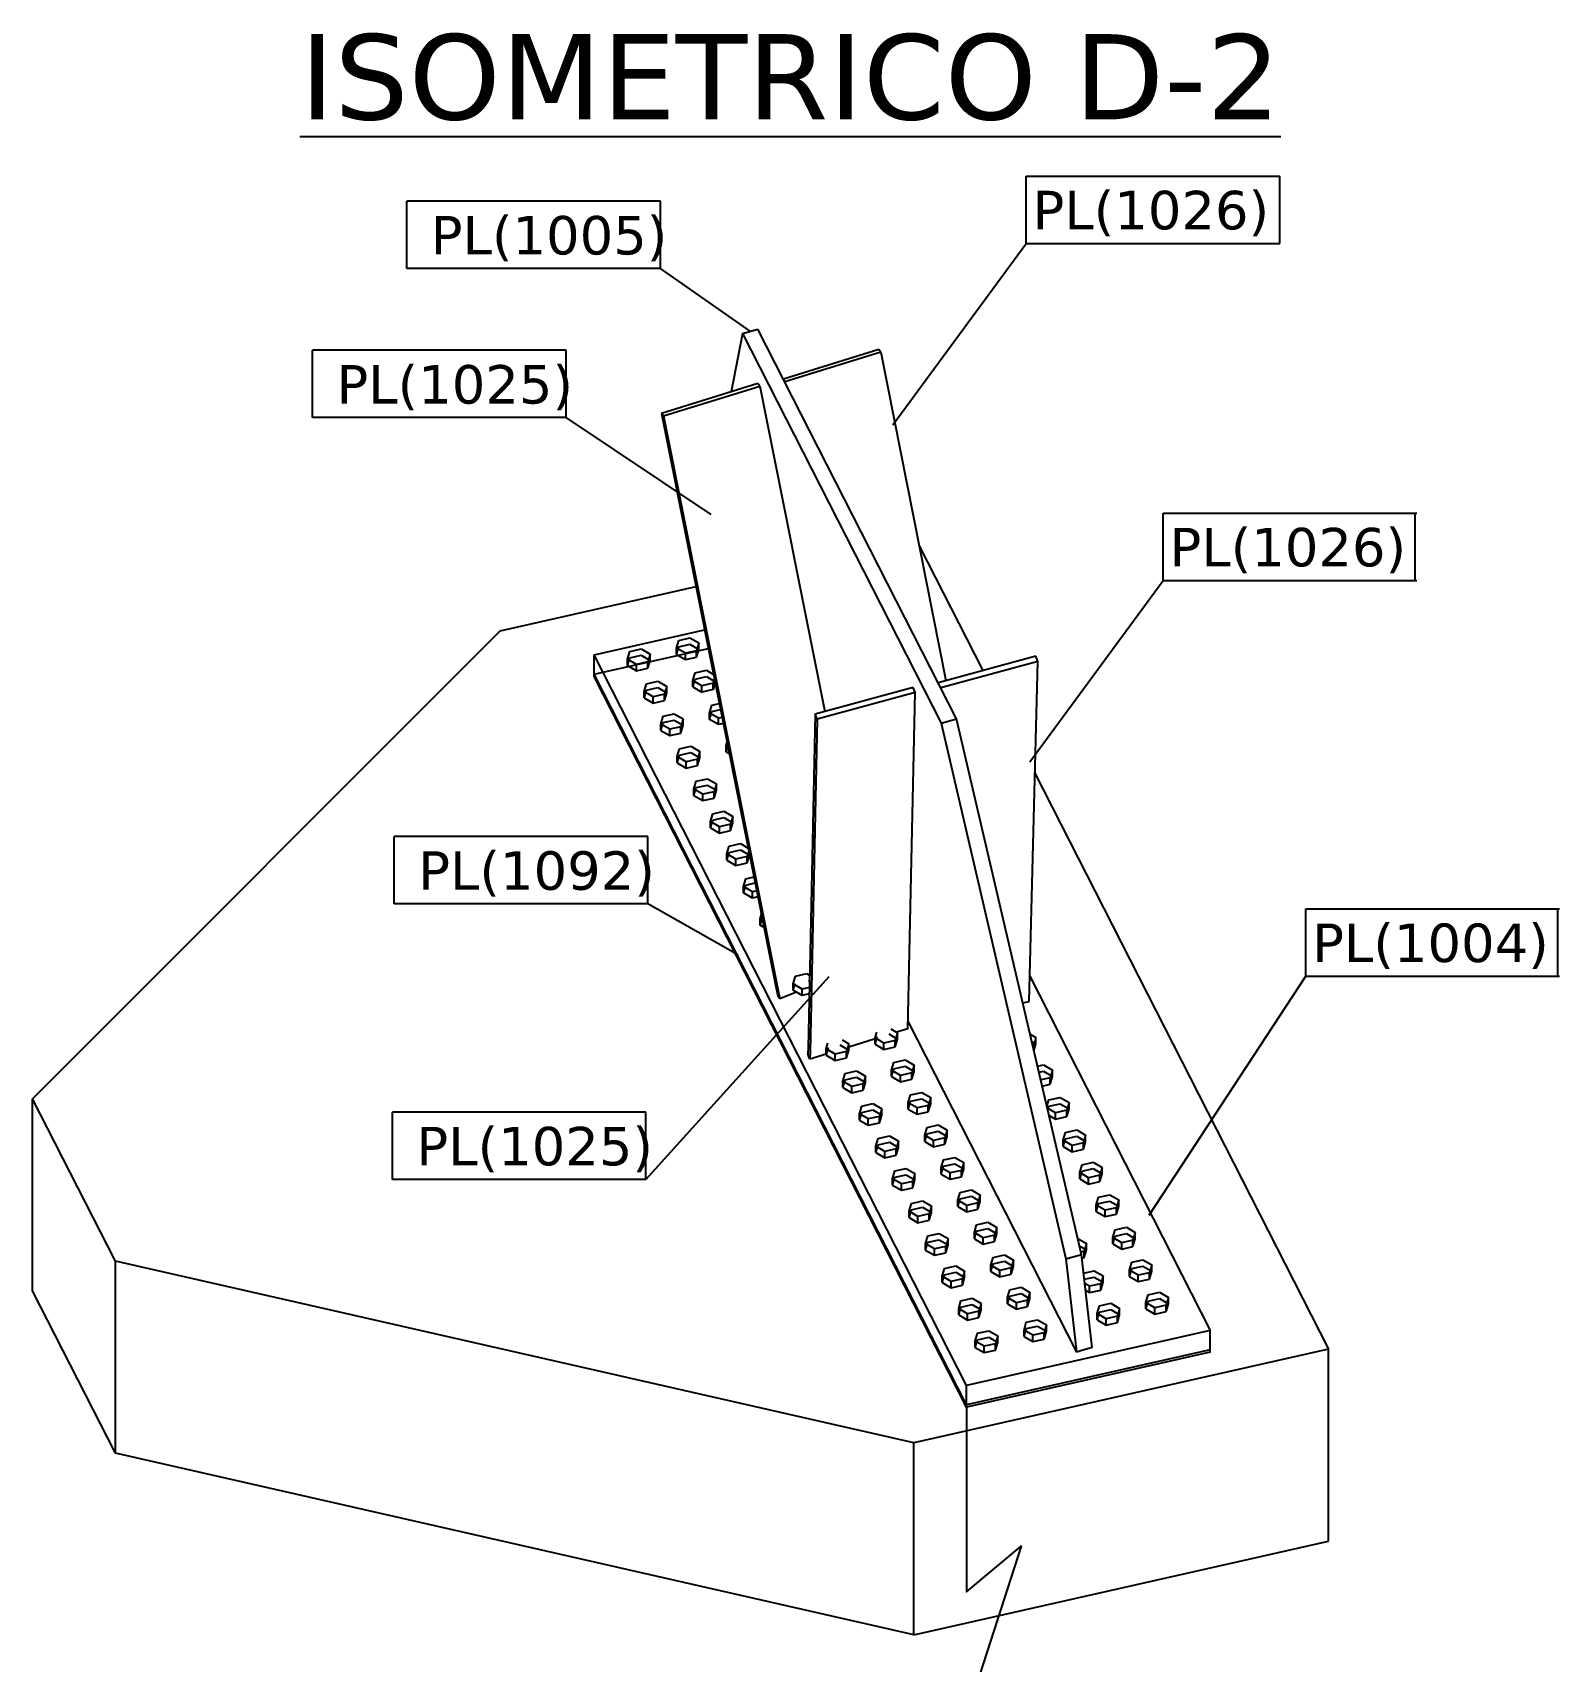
# Model space of a CAD drawing. Header units: millimetres. Extents: x 1541 to 289025, y -12015 to 47026.
# Drawn here: x 52748 to 58116, y 6852 to 12579 of the extents above; entities that cross this region are included whole.
import ezdxf
from ezdxf.enums import TextEntityAlignment as Align

# ---------------------------------------------------------------- set-up
doc = ezdxf.new("R2010")
doc.units = ezdxf.units.MM
doc.header["$LTSCALE"] = 0.1
doc.layers.get('0').update_dxf_attribs({"color": 255})
for name, color, linetype in [('COTAS', 8, 'Continuous'), ('PLATINAS', 5, 'Continuous'), ('TEXTO GENERAL', 3, 'Continuous'), ('TEXTO GENRAL', 3, 'Continuous')]:
    doc.layers.add(name, color=color, linetype=linetype)
doc.styles.add('TEXTO GENERAL', font='verdana.ttf', dxfattribs={"height": 0.9})
doc.styles.add('VERDANA', font='verdana.ttf')

# ---------------------------------------------------------------- blocks, each defined once
blk = doc.blocks.new('Bolt-72169953-1506 - 1471')
at = {"color": 7, "linetype": 'Continuous'}
for p, q in [((4040.8, 11060.3), (4084.5, 11070.2)), ((4084.5, 11070.2), (4119.2, 11050)), ((3842.4, 10987.4), (3851.4, 11017.5)), ((3851.4, 11017.5), (3895.1, 11027.4)), ((3895.1, 11027.4), (3929.8, 11007.1)), ((3929.8, 11007.1), (3920.8, 10977)), ((3929.8, 10982.5), (3929.8, 11007.1)), ((4031.7, 11030.2), (4040.8, 11060.3)), ((4031.7, 11005.6), (4040.8, 11035.7)), ((4031.7, 11005.6), (4031.7, 11030.2)), ((4066.5, 11009.9), (4031.7, 11030.2)), ((4040.8, 11035.7), (4084.5, 11045.6)), ((4110.2, 11019.8), (4066.5, 11009.9)), ((4066.5, 10985.3), (4066.5, 11009.9)), ((4084.5, 11045.6), (4119.2, 11025.3)), ((4119.2, 11050), (4110.2, 11019.8)), ((4110.2, 10995.2), (4119.2, 11025.3)), ((4110.2, 10995.2), (4110.2, 11019.8)), ((4119.2, 11025.3), (4119.2, 11050)), ((3842.4, 10962.8), (3851.4, 10992.9)), ((3842.4, 10962.8), (3842.4, 10987.4)), ((3877.1, 10967.1), (3842.4, 10987.4)), ((3842.4, 10962.8), (3877.1, 10942.5)), ((3851.4, 10992.9), (3895.1, 11002.8)), ((3920.8, 10977), (3877.1, 10967.1)), ((3877.1, 10942.5), (3877.1, 10967.1)), ((3877.1, 10942.5), (3920.8, 10952.4)), ((3895.1, 11002.8), (3929.8, 10982.5)), ((3920.8, 10952.4), (3929.8, 10982.5)), ((3920.8, 10952.4), (3920.8, 10977)), ((4031.7, 11005.6), (4066.5, 10985.3)), ((4066.5, 10985.3), (4110.2, 10995.2)), ((4105, 10934.2), (4148.8, 10944.1)), ((4148.8, 10944.1), (4175.9, 10928.3)), ((3906.6, 10861.3), (3915.7, 10891.4)), ((3915.7, 10891.4), (3959.4, 10901.3)), ((3959.4, 10901.3), (3994.1, 10881)), ((3994.1, 10881), (3985.1, 10850.9)), ((3994.1, 10856.4), (3994.1, 10881)), ((4096, 10904.1), (4105, 10934.2)), ((4096, 10879.5), (4105, 10909.6)), ((4096, 10879.5), (4096, 10904.1)), ((4130.8, 10883.8), (4096, 10904.1)), ((4105, 10909.6), (4148.8, 10919.5)), ((4174.5, 10893.7), (4130.8, 10883.8)), ((4130.8, 10859.2), (4130.8, 10883.8)), ((4148.8, 10919.5), (4181.5, 10900.4)), ((4179.5, 10910.4), (4174.5, 10893.7)), ((4182.4, 10895.7), (4174.5, 10869.1)), ((4174.5, 10869.1), (4174.5, 10893.7)), ((3906.6, 10836.6), (3915.7, 10866.8)), ((3906.6, 10836.6), (3906.6, 10861.3)), ((3941.4, 10841), (3906.6, 10861.3)), ((3906.6, 10836.6), (3941.4, 10816.4)), ((3915.7, 10866.8), (3959.4, 10876.7)), ((3985.1, 10850.9), (3941.4, 10841)), ((3941.4, 10816.4), (3941.4, 10841)), ((3941.4, 10816.4), (3985.1, 10826.3)), ((3959.4, 10876.7), (3994.1, 10856.4)), ((3985.1, 10826.3), (3994.1, 10856.4)), ((3985.1, 10826.3), (3985.1, 10850.9)), ((4096, 10879.5), (4130.8, 10859.2)), ((4174.5, 10869.1), (4130.8, 10859.2)), ((3970.9, 10735.2), (3979.9, 10765.3)), ((3979.9, 10765.3), (4023.7, 10775.2)), ((4023.7, 10775.2), (4058.4, 10754.9)), ((4058.4, 10754.9), (4049.4, 10724.8)), ((4058.4, 10730.3), (4058.4, 10754.9)), ((4160.3, 10778), (4169.3, 10808.1)), ((4160.3, 10753.3), (4169.3, 10783.5)), ((4160.3, 10753.3), (4160.3, 10778)), ((4195, 10757.7), (4160.3, 10778)), ((4195, 10733.1), (4160.3, 10753.3)), ((4169.3, 10808.1), (4198.6, 10814.8)), ((4169.3, 10783.5), (4203.3, 10791.2)), ((4209.4, 10760.9), (4195, 10757.7)), ((4195, 10733.1), (4195, 10757.7)), ((3970.9, 10710.5), (3979.9, 10740.7)), ((3970.9, 10710.5), (3970.9, 10735.2)), ((4005.7, 10714.9), (3970.9, 10735.2)), ((3970.9, 10710.5), (4005.7, 10690.3)), ((3979.9, 10740.7), (4023.7, 10750.6)), ((4049.4, 10724.8), (4005.7, 10714.9)), ((4005.7, 10690.3), (4005.7, 10714.9)), ((4005.7, 10690.3), (4049.4, 10700.1)), ((4023.7, 10750.6), (4058.4, 10730.3)), ((4049.4, 10700.1), (4058.4, 10730.3)), ((4049.4, 10700.1), (4049.4, 10724.8)), ((4214.1, 10737.4), (4195, 10733.1)), ((4035.2, 10609.1), (4044.2, 10639.2)), ((4044.2, 10639.2), (4088, 10649.1)), ((4088, 10649.1), (4122.7, 10628.8)), ((4122.7, 10628.8), (4113.7, 10598.7)), ((4122.7, 10604.2), (4122.7, 10628.8)), ((4224.6, 10651.9), (4228.5, 10665)), ((4224.6, 10627.2), (4224.6, 10651.9)), ((4224.6, 10651.9), (4232, 10647.5)), ((4224.6, 10627.2), (4231.5, 10650.2)), ((4237.6, 10619.7), (4224.6, 10627.2)), ((4035.2, 10584.4), (4044.2, 10614.6)), ((4035.2, 10584.4), (4035.2, 10609.1)), ((4070, 10588.8), (4035.2, 10609.1)), ((4035.2, 10584.4), (4070, 10564.2)), ((4044.2, 10614.6), (4088, 10624.5)), ((4113.7, 10598.7), (4070, 10588.8)), ((4070, 10564.2), (4070, 10588.8)), ((4070, 10564.2), (4113.7, 10574)), ((4088, 10624.5), (4122.7, 10604.2)), ((4113.7, 10574), (4122.7, 10604.2)), ((4113.7, 10574), (4113.7, 10598.7)), ((4099.5, 10482.9), (4108.5, 10513.1)), ((4108.5, 10513.1), (4152.3, 10523)), ((4152.3, 10523), (4187, 10502.7)), ((4187, 10502.7), (4178, 10472.5)), ((4187, 10478.1), (4187, 10502.7)), ((4099.5, 10458.3), (4108.5, 10488.5)), ((4099.5, 10458.3), (4099.5, 10482.9)), ((4134.2, 10462.7), (4099.5, 10482.9)), ((4099.5, 10458.3), (4134.2, 10438)), ((4108.5, 10488.5), (4152.3, 10498.4)), ((4178, 10472.5), (4134.2, 10462.7)), ((4134.2, 10438), (4134.2, 10462.7)), ((4134.2, 10438), (4178, 10447.9)), ((4152.3, 10498.4), (4187, 10478.1)), ((4178, 10447.9), (4187, 10478.1)), ((4178, 10447.9), (4178, 10472.5)), ((4163.8, 10356.8), (4172.8, 10387)), ((4172.8, 10387), (4216.5, 10396.9)), ((4216.5, 10396.9), (4251.3, 10376.6)), ((4251.3, 10376.6), (4242.3, 10346.4)), ((4251.3, 10352), (4251.3, 10376.6)), ((4163.8, 10332.2), (4172.8, 10362.4)), ((4163.8, 10332.2), (4163.8, 10356.8)), ((4198.5, 10336.6), (4163.8, 10356.8)), ((4163.8, 10332.2), (4198.5, 10311.9)), ((4172.8, 10362.4), (4216.5, 10372.3)), ((4242.3, 10346.4), (4198.5, 10336.6)), ((4198.5, 10311.9), (4198.5, 10336.6)), ((4198.5, 10311.9), (4242.3, 10321.8)), ((4216.5, 10372.3), (4251.3, 10352)), ((4242.3, 10321.8), (4251.3, 10352)), ((4242.3, 10321.8), (4242.3, 10346.4)), ((4228.1, 10230.7), (4237.1, 10260.9)), ((4237.1, 10260.9), (4280.8, 10270.8)), ((4280.8, 10270.8), (4310.8, 10253.3)), ((4228.1, 10206.1), (4237.1, 10236.3)), ((4228.1, 10206.1), (4228.1, 10230.7)), ((4262.8, 10210.4), (4228.1, 10230.7)), ((4228.1, 10206.1), (4262.8, 10185.8)), ((4237.1, 10236.3), (4280.8, 10246.2)), ((4306.6, 10220.3), (4262.8, 10210.4)), ((4262.8, 10185.8), (4262.8, 10210.4)), ((4262.8, 10185.8), (4306.6, 10195.7)), ((4280.8, 10246.2), (4315.6, 10225.9)), ((4313, 10242.1), (4306.6, 10220.3)), ((4306.6, 10195.7), (4315.6, 10225.9)), ((4306.6, 10195.7), (4306.6, 10220.3)), ((4315.6, 10225.9), (4315.6, 10229.5)), ((4292.4, 10104.6), (4301.4, 10134.8)), ((4301.4, 10134.8), (4333, 10141.9)), ((4292.4, 10080), (4301.4, 10110.2)), ((4292.4, 10080), (4292.4, 10104.6)), ((4327.1, 10084.3), (4292.4, 10104.6)), ((4327.1, 10059.7), (4292.4, 10080)), ((4301.4, 10110.2), (4337.8, 10118.4)), ((4343.8, 10088.1), (4327.1, 10084.3)), ((4327.1, 10059.7), (4327.1, 10084.3)), ((4348.5, 10064.6), (4327.1, 10059.7)), ((4356.7, 9978.5), (4362.1, 9996.6)), ((4356.7, 9953.9), (4365, 9981.9)), ((4356.7, 9953.9), (4356.7, 9978.5)), ((4356.7, 9978.5), (4366.9, 9972.5)), ((4372.5, 9944.7), (4356.7, 9953.9)), ((4485.2, 9726.3), (4494.3, 9756.5)), ((4494.3, 9756.5), (4538, 9766.3)), ((4538, 9766.3), (4549.2, 9759.8)), ((4485.2, 9701.7), (4492.9, 9727.4)), ((4485.2, 9701.7), (4485.2, 9726.3)), ((4520, 9706), (4485.2, 9726.3)), ((4520, 9681.4), (4485.2, 9701.7)), ((4548.2, 9712.4), (4520, 9706)), ((4520, 9681.4), (4520, 9706)), ((4547.6, 9687.6), (4520, 9681.4)), ((4543, 9738.8), (4548.7, 9735.5)), ((4864.9, 9551.7), (4890.7, 9536.7)), ((4613.8, 9474.1), (4620.5, 9496.5)), ((4666.8, 9489.4), (4701.3, 9469.2)), ((4675.5, 9508.9), (4701.3, 9493.8)), ((4701.3, 9493.8), (4692.3, 9463.7)), ((4701.3, 9469.2), (4701.3, 9493.8)), ((4803.2, 9516.9), (4809.9, 9539.3)), ((4803.2, 9492.3), (4812.1, 9522.2)), ((4803.2, 9492.3), (4803.2, 9516.9)), ((4837.9, 9496.6), (4803.2, 9516.9)), ((4803.2, 9492.3), (4837.9, 9472)), ((4881.7, 9506.5), (4837.9, 9496.6)), ((4837.9, 9472), (4837.9, 9496.6)), ((4856.2, 9532.2), (4890.7, 9512)), ((4890.7, 9536.7), (4881.7, 9506.5)), ((4881.7, 9481.9), (4890.7, 9512)), ((4881.7, 9481.9), (4881.7, 9506.5)), ((4890.7, 9512), (4890.7, 9536.7)), ((5405.6, 9530.9), (5428.4, 9517.6)), ((5412.3, 9502.4), (5428.4, 9492.9)), ((5428.4, 9517.6), (5419.4, 9487.4)), ((5420.6, 9466.7), (5428.4, 9492.9)), ((5428.4, 9492.9), (5428.4, 9517.6)), ((4613.8, 9449.5), (4622.8, 9479.4)), ((4613.8, 9449.5), (4613.8, 9474.1)), ((4648.5, 9453.8), (4613.8, 9474.1)), ((4613.8, 9449.5), (4648.5, 9429.2)), ((4692.3, 9463.7), (4648.5, 9453.8)), ((4648.5, 9429.2), (4648.5, 9453.8)), ((4648.5, 9429.2), (4692.3, 9439.1)), ((4692.3, 9439.1), (4701.3, 9469.2)), ((4692.3, 9439.1), (4692.3, 9463.7)), ((4837.9, 9472), (4881.7, 9481.9)), ((4876.5, 9420.9), (4920.2, 9430.8)), ((4920.2, 9430.8), (4955, 9410.5)), ((5419.4, 9487.4), (5415.9, 9486.6)), ((5419.4, 9471.7), (5419.4, 9487.4)), ((4678.1, 9348), (4687.1, 9378.1)), ((4687.1, 9378.1), (4730.9, 9388)), ((4687.1, 9353.5), (4730.9, 9363.4)), ((4730.9, 9388), (4765.6, 9367.7)), ((4730.9, 9363.4), (4765.6, 9343.1)), ((4765.6, 9367.7), (4756.6, 9337.6)), ((4765.6, 9343.1), (4765.6, 9367.7)), ((4867.5, 9390.8), (4876.5, 9420.9)), ((4867.5, 9366.2), (4876.5, 9396.3)), ((4867.5, 9366.2), (4867.5, 9390.8)), ((4902.2, 9370.5), (4867.5, 9390.8)), ((4867.5, 9366.2), (4902.2, 9345.9)), ((4876.5, 9396.3), (4920.2, 9406.2)), ((4946, 9380.4), (4902.2, 9370.5)), ((4902.2, 9345.9), (4902.2, 9370.5)), ((4920.2, 9406.2), (4955, 9385.9)), ((4955, 9410.5), (4946, 9380.4)), ((4946, 9355.8), (4955, 9385.9)), ((4946, 9355.8), (4946, 9380.4)), ((4955, 9385.9), (4955, 9410.5)), ((5434.6, 9406.5), (5458, 9411.7)), ((5440.1, 9383.1), (5458, 9387.1)), ((5458, 9411.7), (5492.7, 9391.5)), ((5458, 9387.1), (5492.7, 9366.8)), ((5492.7, 9391.5), (5483.7, 9361.3)), ((5483.7, 9336.7), (5492.7, 9366.8)), ((5492.7, 9366.8), (5492.7, 9391.5)), ((4678.1, 9323.3), (4687.1, 9353.5)), ((4678.1, 9323.3), (4678.1, 9348)), ((4712.8, 9327.7), (4678.1, 9348)), ((4678.1, 9323.3), (4712.8, 9303.1)), ((4756.6, 9337.6), (4712.8, 9327.7)), ((4712.8, 9303.1), (4712.8, 9327.7)), ((4712.8, 9303.1), (4756.6, 9313)), ((4756.6, 9313), (4765.6, 9343.1)), ((4756.6, 9313), (4756.6, 9337.6)), ((4902.2, 9345.9), (4946, 9355.8)), ((4940.8, 9294.8), (4984.5, 9304.7)), ((4984.5, 9304.7), (5019.3, 9284.4)), ((5483.7, 9361.3), (5447.1, 9353)), ((5452.6, 9329.6), (5483.7, 9336.7)), ((5483.7, 9336.7), (5483.7, 9361.3)), ((4742.4, 9221.9), (4751.4, 9252)), ((4751.4, 9252), (4795.1, 9261.9)), ((4751.4, 9227.4), (4795.1, 9237.3)), ((4795.1, 9261.9), (4829.9, 9241.6)), ((4795.1, 9237.3), (4829.9, 9217)), ((4829.9, 9241.6), (4820.9, 9211.5)), ((4829.9, 9217), (4829.9, 9241.6)), ((4931.8, 9264.7), (4940.8, 9294.8)), ((4931.8, 9240), (4940.8, 9270.2)), ((4931.8, 9240), (4931.8, 9264.7)), ((4966.5, 9244.4), (4931.8, 9264.7)), ((4931.8, 9240), (4966.5, 9219.8)), ((4940.8, 9270.2), (4984.5, 9280.1)), ((5010.2, 9254.3), (4966.5, 9244.4)), ((4966.5, 9219.8), (4966.5, 9244.4)), ((4984.5, 9280.1), (5019.3, 9259.8)), ((5019.3, 9284.4), (5010.2, 9254.3)), ((5010.2, 9229.7), (5019.3, 9259.8)), ((5010.2, 9229.7), (5010.2, 9254.3)), ((5019.3, 9259.8), (5019.3, 9284.4)), ((5471, 9250.5), (5478.5, 9275.7)), ((5504.3, 9225.3), (5472.6, 9243.8)), ((5474.2, 9236.7), (5478.5, 9251.1)), ((5478.5, 9275.7), (5522.3, 9285.6)), ((5478.5, 9251.1), (5522.3, 9261)), ((5548, 9235.2), (5504.3, 9225.3)), ((5522.3, 9285.6), (5557, 9265.3)), ((5522.3, 9261), (5557, 9240.7)), ((5557, 9265.3), (5548, 9235.2)), ((5548, 9210.6), (5557, 9240.7)), ((5548, 9210.6), (5548, 9235.2)), ((5557, 9240.7), (5557, 9265.3)), ((4742.4, 9197.2), (4751.4, 9227.4)), ((4742.4, 9197.2), (4742.4, 9221.9)), ((4777.1, 9201.6), (4742.4, 9221.9)), ((4742.4, 9197.2), (4777.1, 9177)), ((4820.9, 9211.5), (4777.1, 9201.6)), ((4777.1, 9177), (4777.1, 9201.6)), ((4777.1, 9177), (4820.9, 9186.8)), ((4820.9, 9186.8), (4829.9, 9217)), ((4820.9, 9186.8), (4820.9, 9211.5)), ((4966.5, 9219.8), (5010.2, 9229.7)), ((5005.1, 9168.7), (5048.8, 9178.6)), ((5048.8, 9178.6), (5083.5, 9158.3)), ((5479.2, 9215.3), (5504.3, 9200.7)), ((5504.3, 9200.7), (5504.3, 9225.3)), ((5504.3, 9200.7), (5548, 9210.6)), ((4806.7, 9095.7), (4815.7, 9125.9)), ((4815.7, 9125.9), (4859.4, 9135.8)), ((4815.7, 9101.3), (4859.4, 9111.2)), ((4859.4, 9135.8), (4894.2, 9115.5)), ((4859.4, 9111.2), (4894.2, 9090.9)), ((4894.2, 9115.5), (4885.1, 9085.4)), ((4894.2, 9090.9), (4894.2, 9115.5)), ((4996.1, 9138.6), (5005.1, 9168.7)), ((4996.1, 9113.9), (5005.1, 9144.1)), ((4996.1, 9113.9), (4996.1, 9138.6)), ((5030.8, 9118.3), (4996.1, 9138.6)), ((4996.1, 9113.9), (5030.8, 9093.7)), ((5005.1, 9144.1), (5048.8, 9154)), ((5074.5, 9128.2), (5030.8, 9118.3)), ((5030.8, 9093.7), (5030.8, 9118.3)), ((5048.8, 9154), (5083.5, 9133.7)), ((5083.5, 9158.3), (5074.5, 9128.2)), ((5074.5, 9103.5), (5083.5, 9133.7)), ((5074.5, 9103.5), (5074.5, 9128.2)), ((5083.5, 9133.7), (5083.5, 9158.3)), ((5533.8, 9119.5), (5542.8, 9149.6)), ((5533.8, 9094.8), (5542.8, 9125)), ((5533.8, 9094.8), (5533.8, 9119.5)), ((5568.5, 9099.2), (5533.8, 9119.5)), ((5542.8, 9149.6), (5586.6, 9159.5)), ((5542.8, 9125), (5586.6, 9134.9)), ((5612.3, 9109.1), (5568.5, 9099.2)), ((5586.6, 9159.5), (5621.3, 9139.2)), ((5586.6, 9134.9), (5621.3, 9114.6)), ((5621.3, 9139.2), (5612.3, 9109.1)), ((5612.3, 9084.5), (5621.3, 9114.6)), ((5612.3, 9084.5), (5612.3, 9109.1)), ((5621.3, 9114.6), (5621.3, 9139.2)), ((4806.7, 9071.1), (4815.7, 9101.3)), ((4806.7, 9071.1), (4806.7, 9095.7)), ((4841.4, 9075.5), (4806.7, 9095.7)), ((4806.7, 9071.1), (4841.4, 9050.8)), ((4885.1, 9085.4), (4841.4, 9075.5)), ((4841.4, 9050.8), (4841.4, 9075.5)), ((4841.4, 9050.8), (4885.1, 9060.7)), ((4885.1, 9060.7), (4894.2, 9090.9)), ((4885.1, 9060.7), (4885.1, 9085.4)), ((5030.8, 9093.7), (5074.5, 9103.5)), ((5069.4, 9042.6), (5113.1, 9052.5)), ((5113.1, 9052.5), (5147.8, 9032.2)), ((5533.8, 9094.8), (5568.5, 9074.6)), ((5568.5, 9074.6), (5568.5, 9099.2)), ((5568.5, 9074.6), (5612.3, 9084.5)), ((4871, 8969.6), (4880, 8999.8)), ((4880, 8999.8), (4923.7, 9009.7)), ((4880, 8975.2), (4923.7, 8985.1)), ((4923.7, 9009.7), (4958.4, 8989.4)), ((4923.7, 8985.1), (4958.4, 8964.8)), ((4958.4, 8989.4), (4949.4, 8959.2)), ((4958.4, 8964.8), (4958.4, 8989.4)), ((5060.4, 9012.4), (5069.4, 9042.6)), ((5060.4, 8987.8), (5069.4, 9018)), ((5060.4, 8987.8), (5060.4, 9012.4)), ((5095.1, 8992.2), (5060.4, 9012.4)), ((5060.4, 8987.8), (5095.1, 8967.5)), ((5069.4, 9018), (5113.1, 9027.9)), ((5138.8, 9002.1), (5095.1, 8992.2)), ((5095.1, 8967.5), (5095.1, 8992.2)), ((5113.1, 9027.9), (5147.8, 9007.6)), ((5147.8, 9032.2), (5138.8, 9002.1)), ((5138.8, 8977.4), (5147.8, 9007.6)), ((5138.8, 8977.4), (5138.8, 9002.1)), ((5147.8, 9007.6), (5147.8, 9032.2)), ((5598.1, 8993.4), (5607.1, 9023.5)), ((5598.1, 8968.7), (5607.1, 8998.9)), ((5598.1, 8968.7), (5598.1, 8993.4)), ((5632.8, 8973.1), (5598.1, 8993.4)), ((5607.1, 9023.5), (5650.9, 9033.4)), ((5607.1, 8998.9), (5650.9, 9008.8)), ((5676.6, 8983), (5632.8, 8973.1)), ((5650.9, 9033.4), (5685.6, 9013.1)), ((5650.9, 9008.8), (5685.6, 8988.5)), ((5685.6, 9013.1), (5676.6, 8983)), ((5676.6, 8958.3), (5685.6, 8988.5)), ((5676.6, 8958.3), (5676.6, 8983)), ((5685.6, 8988.5), (5685.6, 9013.1)), ((4871, 8945), (4880, 8975.2)), ((4871, 8945), (4871, 8969.6)), ((4905.7, 8949.4), (4871, 8969.6)), ((4871, 8945), (4905.7, 8924.7)), ((4949.4, 8959.2), (4905.7, 8949.4)), ((4905.7, 8924.7), (4905.7, 8949.4)), ((4905.7, 8924.7), (4949.4, 8934.6)), ((4949.4, 8934.6), (4958.4, 8964.8)), ((4949.4, 8934.6), (4949.4, 8959.2)), ((5095.1, 8967.5), (5138.8, 8977.4)), ((5133.7, 8916.5), (5177.4, 8926.4)), ((5177.4, 8926.4), (5212.1, 8906.1)), ((5598.1, 8968.7), (5632.8, 8948.5)), ((5632.8, 8948.5), (5632.8, 8973.1)), ((5632.8, 8948.5), (5676.6, 8958.3)), ((4935.3, 8843.5), (4944.3, 8873.7)), ((4944.3, 8873.7), (4988, 8883.6)), ((4944.3, 8849.1), (4988, 8859)), ((4988, 8883.6), (5022.7, 8863.3)), ((4988, 8859), (5022.7, 8838.7)), ((5022.7, 8863.3), (5013.7, 8833.1)), ((5022.7, 8838.7), (5022.7, 8863.3)), ((5124.6, 8886.3), (5133.7, 8916.5)), ((5124.6, 8861.7), (5133.7, 8891.9)), ((5124.6, 8861.7), (5124.6, 8886.3)), ((5159.4, 8866.1), (5124.6, 8886.3)), ((5124.6, 8861.7), (5159.4, 8841.4)), ((5133.7, 8891.9), (5177.4, 8901.8)), ((5203.1, 8875.9), (5159.4, 8866.1)), ((5159.4, 8841.4), (5159.4, 8866.1)), ((5177.4, 8901.8), (5212.1, 8881.5)), ((5212.1, 8906.1), (5203.1, 8875.9)), ((5203.1, 8851.3), (5212.1, 8881.5)), ((5203.1, 8851.3), (5203.1, 8875.9)), ((5212.1, 8881.5), (5212.1, 8906.1)), ((5662.4, 8867.2), (5671.4, 8897.4)), ((5662.4, 8842.6), (5671.4, 8872.8)), ((5662.4, 8842.6), (5662.4, 8867.2)), ((5697.1, 8847), (5662.4, 8867.2)), ((5671.4, 8897.4), (5715.1, 8907.3)), ((5671.4, 8872.8), (5715.1, 8882.7)), ((5740.9, 8856.9), (5697.1, 8847)), ((5715.1, 8907.3), (5749.9, 8887)), ((5715.1, 8882.7), (5749.9, 8862.4)), ((5749.9, 8887), (5740.9, 8856.9)), ((5740.9, 8832.2), (5749.9, 8862.4)), ((5740.9, 8832.2), (5740.9, 8856.9)), ((5749.9, 8862.4), (5749.9, 8887)), ((4935.3, 8818.9), (4944.3, 8849.1)), ((4935.3, 8818.9), (4935.3, 8843.5)), ((4970, 8823.3), (4935.3, 8843.5)), ((4935.3, 8818.9), (4970, 8798.6)), ((5013.7, 8833.1), (4970, 8823.3)), ((4970, 8798.6), (4970, 8823.3)), ((4970, 8798.6), (5013.7, 8808.5)), ((5013.7, 8808.5), (5022.7, 8838.7)), ((5013.7, 8808.5), (5013.7, 8833.1)), ((5159.4, 8841.4), (5203.1, 8851.3)), ((5197.9, 8790.4), (5241.7, 8800.3)), ((5241.7, 8800.3), (5276.4, 8780)), ((5662.4, 8842.6), (5697.1, 8822.4)), ((5697.1, 8822.4), (5697.1, 8847)), ((5697.1, 8822.4), (5740.9, 8832.2)), ((4999.5, 8717.4), (5008.6, 8747.6)), ((5008.6, 8747.6), (5052.3, 8757.5)), ((5008.6, 8723), (5052.3, 8732.9)), ((5052.3, 8757.5), (5087, 8737.2)), ((5052.3, 8732.9), (5087, 8712.6)), ((5087, 8737.2), (5078, 8707)), ((5087, 8712.6), (5087, 8737.2)), ((5188.9, 8760.2), (5197.9, 8790.4)), ((5188.9, 8735.6), (5197.9, 8765.8)), ((5188.9, 8735.6), (5188.9, 8760.2)), ((5223.7, 8739.9), (5188.9, 8760.2)), ((5188.9, 8735.6), (5223.7, 8715.3)), ((5197.9, 8765.8), (5241.7, 8775.7)), ((5267.4, 8749.8), (5223.7, 8739.9)), ((5223.7, 8715.3), (5223.7, 8739.9)), ((5241.7, 8775.7), (5276.4, 8755.4)), ((5276.4, 8780), (5267.4, 8749.8)), ((5267.4, 8725.2), (5276.4, 8755.4)), ((5267.4, 8725.2), (5267.4, 8749.8)), ((5276.4, 8755.4), (5276.4, 8780)), ((5590.5, 8738.1), (5624.8, 8718.1)), ((5726.7, 8741.1), (5735.7, 8771.3)), ((5726.7, 8716.5), (5735.7, 8746.7)), ((5726.7, 8716.5), (5726.7, 8741.1)), ((5761.4, 8720.9), (5726.7, 8741.1)), ((5735.7, 8771.3), (5779.4, 8781.2)), ((5735.7, 8746.7), (5779.4, 8756.6)), ((5805.1, 8730.7), (5761.4, 8720.9)), ((5779.4, 8781.2), (5814.2, 8760.9)), ((5779.4, 8756.6), (5814.2, 8736.3)), ((5814.2, 8760.9), (5805.1, 8730.7)), ((5805.1, 8706.1), (5814.2, 8736.3)), ((5805.1, 8706.1), (5805.1, 8730.7)), ((5814.2, 8736.3), (5814.2, 8760.9)), ((4999.5, 8692.8), (5008.6, 8723)), ((4999.5, 8692.8), (4999.5, 8717.4)), ((5034.3, 8697.1), (4999.5, 8717.4)), ((4999.5, 8692.8), (5034.3, 8672.5)), ((5078, 8707), (5034.3, 8697.1)), ((5034.3, 8672.5), (5034.3, 8697.1)), ((5034.3, 8672.5), (5078, 8682.4)), ((5078, 8682.4), (5087, 8712.6)), ((5078, 8682.4), (5078, 8707)), ((5223.7, 8715.3), (5267.4, 8725.2)), ((5262.2, 8664.3), (5306, 8674.2)), ((5306, 8674.2), (5340.7, 8653.9)), ((5597.2, 8709.6), (5624.8, 8693.5)), ((5615.8, 8687.9), (5602.9, 8685)), ((5624.8, 8718.1), (5615.8, 8687.9)), ((5615.8, 8663.3), (5624.8, 8693.5)), ((5615.8, 8663.3), (5615.8, 8687.9)), ((5624.8, 8693.5), (5624.8, 8718.1)), ((5726.7, 8716.5), (5761.4, 8696.2)), ((5761.4, 8696.2), (5761.4, 8720.9)), ((5761.4, 8696.2), (5805.1, 8706.1)), ((5063.8, 8591.3), (5072.8, 8621.5)), ((5072.8, 8621.5), (5116.6, 8631.4)), ((5072.8, 8596.9), (5116.6, 8606.7)), ((5116.6, 8631.4), (5151.3, 8611.1)), ((5116.6, 8606.7), (5151.3, 8586.5)), ((5151.3, 8611.1), (5142.3, 8580.9)), ((5151.3, 8586.5), (5151.3, 8611.1)), ((5253.2, 8634.1), (5262.2, 8664.3)), ((5253.2, 8609.5), (5262.2, 8639.7)), ((5253.2, 8609.5), (5253.2, 8634.1)), ((5287.9, 8613.8), (5253.2, 8634.1)), ((5253.2, 8609.5), (5287.9, 8589.2)), ((5262.2, 8639.7), (5306, 8649.6)), ((5331.7, 8623.7), (5287.9, 8613.8)), ((5287.9, 8589.2), (5287.9, 8613.8)), ((5306, 8649.6), (5340.7, 8629.3)), ((5340.7, 8653.9), (5331.7, 8623.7)), ((5331.7, 8599.1), (5340.7, 8629.3)), ((5331.7, 8599.1), (5331.7, 8623.7)), ((5340.7, 8629.3), (5340.7, 8653.9)), ((5606.7, 8661.3), (5615.8, 8663.3)), ((5613.3, 8603), (5654.3, 8612.3)), ((5654.3, 8612.3), (5689.1, 8592)), ((5791, 8615), (5800, 8645.2)), ((5791, 8590.4), (5800, 8620.6)), ((5791, 8590.4), (5791, 8615)), ((5825.7, 8594.8), (5791, 8615)), ((5800, 8645.2), (5843.7, 8655.1)), ((5800, 8620.6), (5843.7, 8630.5)), ((5869.4, 8604.6), (5825.7, 8594.8)), ((5843.7, 8655.1), (5878.4, 8634.8)), ((5843.7, 8630.5), (5878.4, 8610.2)), ((5878.4, 8634.8), (5869.4, 8604.6)), ((5869.4, 8580), (5878.4, 8610.2)), ((5869.4, 8580), (5869.4, 8604.6)), ((5878.4, 8610.2), (5878.4, 8634.8)), ((5063.8, 8566.7), (5072.8, 8596.9)), ((5063.8, 8566.7), (5063.8, 8591.3)), ((5098.6, 8571), (5063.8, 8591.3)), ((5063.8, 8566.7), (5098.6, 8546.4)), ((5142.3, 8580.9), (5098.6, 8571)), ((5098.6, 8546.4), (5098.6, 8571)), ((5098.6, 8546.4), (5142.3, 8556.3)), ((5142.3, 8556.3), (5151.3, 8586.5)), ((5142.3, 8556.3), (5142.3, 8580.9)), ((5287.9, 8589.2), (5331.7, 8599.1)), ((5326.5, 8538.2), (5370.3, 8548.1)), ((5370.3, 8548.1), (5405, 8527.8)), ((5616, 8579), (5654.3, 8587.7)), ((5636.3, 8551.9), (5617.8, 8562.7)), ((5680, 8561.8), (5636.3, 8551.9)), ((5636.3, 8527.3), (5636.3, 8551.9)), ((5654.3, 8587.7), (5689.1, 8567.4)), ((5689.1, 8592), (5680, 8561.8)), ((5680, 8537.2), (5689.1, 8567.4)), ((5680, 8537.2), (5680, 8561.8)), ((5689.1, 8567.4), (5689.1, 8592)), ((5791, 8590.4), (5825.7, 8570.1)), ((5825.7, 8570.1), (5825.7, 8594.8)), ((5825.7, 8570.1), (5869.4, 8580)), ((5128.1, 8465.2), (5137.1, 8495.4)), ((5137.1, 8495.4), (5180.9, 8505.3)), ((5137.1, 8470.7), (5180.9, 8480.6)), ((5180.9, 8505.3), (5215.6, 8485)), ((5180.9, 8480.6), (5215.6, 8460.4)), ((5215.6, 8485), (5206.6, 8454.8)), ((5215.6, 8460.4), (5215.6, 8485)), ((5317.5, 8508), (5326.5, 8538.2)), ((5317.5, 8483.4), (5326.5, 8513.6)), ((5317.5, 8483.4), (5317.5, 8508)), ((5352.2, 8487.7), (5317.5, 8508)), ((5317.5, 8483.4), (5352.2, 8463.1)), ((5326.5, 8513.6), (5370.3, 8523.4)), ((5396, 8497.6), (5352.2, 8487.7)), ((5352.2, 8463.1), (5352.2, 8487.7)), ((5370.3, 8523.4), (5405, 8503.2)), ((5405, 8527.8), (5396, 8497.6)), ((5396, 8473), (5405, 8503.2)), ((5396, 8473), (5396, 8497.6)), ((5405, 8503.2), (5405, 8527.8)), ((5620.8, 8536.4), (5636.3, 8527.3)), ((5636.3, 8527.3), (5680, 8537.2)), ((5665.9, 8446.1), (5674.9, 8476.3)), ((5674.9, 8476.3), (5718.6, 8486.2)), ((5718.6, 8486.2), (5753.3, 8465.9)), ((5855.3, 8488.9), (5864.3, 8519.1)), ((5855.3, 8464.3), (5864.3, 8494.5)), ((5855.3, 8464.3), (5855.3, 8488.9)), ((5890, 8468.6), (5855.3, 8488.9)), ((5864.3, 8519.1), (5908, 8529)), ((5864.3, 8494.5), (5908, 8504.4)), ((5933.7, 8478.5), (5890, 8468.6)), ((5908, 8529), (5942.7, 8508.7)), ((5908, 8504.4), (5942.7, 8484.1)), ((5942.7, 8508.7), (5933.7, 8478.5)), ((5933.7, 8453.9), (5942.7, 8484.1)), ((5933.7, 8453.9), (5933.7, 8478.5)), ((5942.7, 8484.1), (5942.7, 8508.7)), ((5128.1, 8440.6), (5137.1, 8470.7)), ((5128.1, 8440.6), (5128.1, 8465.2)), ((5162.8, 8444.9), (5128.1, 8465.2)), ((5128.1, 8440.6), (5162.8, 8420.3)), ((5206.6, 8454.8), (5162.8, 8444.9)), ((5162.8, 8420.3), (5162.8, 8444.9)), ((5162.8, 8420.3), (5206.6, 8430.2)), ((5206.6, 8430.2), (5215.6, 8460.4)), ((5206.6, 8430.2), (5206.6, 8454.8)), ((5352.2, 8463.1), (5396, 8473)), ((5390.8, 8412.1), (5434.5, 8422)), ((5434.5, 8422), (5469.3, 8401.7)), ((5665.9, 8421.5), (5674.9, 8451.7)), ((5665.9, 8421.5), (5665.9, 8446.1)), ((5700.6, 8425.8), (5665.9, 8446.1)), ((5665.9, 8421.5), (5700.6, 8401.2)), ((5674.9, 8451.7), (5718.6, 8461.5)), ((5744.3, 8435.7), (5700.6, 8425.8)), ((5700.6, 8401.2), (5700.6, 8425.8)), ((5718.6, 8461.5), (5753.3, 8441.3)), ((5753.3, 8465.9), (5744.3, 8435.7)), ((5744.3, 8411.1), (5753.3, 8441.3)), ((5744.3, 8411.1), (5744.3, 8435.7)), ((5753.3, 8441.3), (5753.3, 8465.9)), ((5855.3, 8464.3), (5890, 8444)), ((5890, 8444), (5890, 8468.6)), ((5890, 8444), (5933.7, 8453.9)), ((5192.4, 8339.1), (5201.4, 8369.3)), ((5201.4, 8369.3), (5245.2, 8379.1)), ((5201.4, 8344.6), (5245.2, 8354.5)), ((5245.2, 8379.1), (5279.9, 8358.9)), ((5245.2, 8354.5), (5279.9, 8334.2)), ((5279.9, 8358.9), (5270.9, 8328.7)), ((5279.9, 8334.2), (5279.9, 8358.9)), ((5381.8, 8381.9), (5390.8, 8412.1)), ((5381.8, 8357.3), (5390.8, 8387.4)), ((5381.8, 8357.3), (5381.8, 8381.9)), ((5416.5, 8361.6), (5381.8, 8381.9)), ((5381.8, 8357.3), (5416.5, 8337)), ((5390.8, 8387.4), (5434.5, 8397.3)), ((5460.3, 8371.5), (5416.5, 8361.6)), ((5416.5, 8337), (5416.5, 8361.6)), ((5434.5, 8397.3), (5469.3, 8377.1)), ((5469.3, 8401.7), (5460.3, 8371.5)), ((5460.3, 8346.9), (5469.3, 8377.1)), ((5460.3, 8346.9), (5460.3, 8371.5)), ((5469.3, 8377.1), (5469.3, 8401.7)), ((5700.6, 8401.2), (5744.3, 8411.1)), ((5192.4, 8314.5), (5201.4, 8344.6)), ((5192.4, 8314.5), (5192.4, 8339.1)), ((5227.1, 8318.8), (5192.4, 8339.1)), ((5192.4, 8314.5), (5227.1, 8294.2)), ((5270.9, 8328.7), (5227.1, 8318.8)), ((5227.1, 8294.2), (5227.1, 8318.8)), ((5227.1, 8294.2), (5270.9, 8304.1)), ((5270.9, 8304.1), (5279.9, 8334.2)), ((5270.9, 8304.1), (5270.9, 8328.7)), ((5416.5, 8337), (5460.3, 8346.9))]:
    blk.add_line(p, q, dxfattribs=at)
blk = doc.blocks.new('A$Cabe98760')
at = {"color": 7, "linetype": 'Continuous'}
for p, q in [((56241.4, 11837.5), (56241.4, 12074.1)), ((56241.4, 12074.1), (57133.2, 12074.1)), ((57133.2, 11837.5), (57133.2, 12074.1)), ((54955, 11985.8), (54063.2, 11985.8)), ((54063.2, 11749.1), (54063.2, 11985.8)), ((54955, 11749.1), (54955, 11985.8)), ((55772.6, 11199.9), (56241.4, 11837.5)), ((56241.4, 11837.5), (57133.2, 11837.5)), ((54955, 11749.1), (54063.2, 11749.1)), ((55270.8, 11528.4), (54955, 11749.1)), ((54623.3, 11461.5), (53731.5, 11461.5)), ((53731.5, 11224.9), (53731.5, 11461.5)), ((54623.3, 11224.9), (54623.3, 11461.5)), ((54623.3, 11224.9), (53731.5, 11224.9)), ((55133.8, 10883.8), (54623.3, 11224.9)), ((56723, 10652.5), (56723, 10889.2)), ((56723, 10889.2), (57614.8, 10889.2)), ((57608.7, 10652.5), (57608.7, 10889.2)), ((56254.3, 10014.9), (56723, 10652.5)), ((56723, 10652.5), (57614.8, 10652.5)), ((54910.9, 9752.1), (54019.1, 9752.1)), ((54019.1, 9515.4), (54019.1, 9752.1)), ((54910.9, 9515.4), (54910.9, 9752.1)), ((54910.9, 9515.4), (54019.1, 9515.4)), ((55227.8, 9336.3), (54910.9, 9515.4)), ((57224.6, 9498), (58116.4, 9498)), ((57224.6, 9261.4), (57224.6, 9498)), ((58110.3, 9261.4), (58110.3, 9498)), ((55547.8, 9259.1), (54904.4, 8546.7)), ((56674.3, 8421.4), (57224.6, 9261.4)), ((57224.6, 9261.4), (58116.4, 9261.4)), ((54904.4, 8783.4), (54012.6, 8783.4)), ((54012.6, 8546.7), (54012.6, 8783.4)), ((54904.4, 8546.7), (54904.4, 8783.4)), ((54904.4, 8546.7), (54012.6, 8546.7))]:
    blk.add_line(p, q, dxfattribs=at)
at = {"color": 2, "linetype": 'Continuous'}
for p, q in [((55864.9, 10774), (56088.4, 10335.5)), ((54392, 10475), (55080.4, 10630.6)), ((54392, 10475), (52747.5, 8830.1)), ((54392, 10475), (53859.8, 9942.7)), ((56272.1, 9975.2), (57304.4, 7950.3)), ((52747.5, 8154.7), (52747.5, 8830.1)), ((53038.6, 8259.3), (52747.5, 8830.1)), ((53038.6, 7583.8), (53038.6, 8259.3)), ((55846.9, 7620.9), (53038.6, 8259.3)), ((53038.6, 7583.8), (52747.5, 8154.7)), ((57304.4, 7950.3), (55846.9, 7620.9)), ((57304.4, 7274.9), (57304.4, 7950.3)), ((55846.9, 6945.4), (55846.9, 7620.9)), ((55846.9, 6945.4), (53038.6, 7583.8)), ((55846.9, 6945.4), (57304.4, 7274.9))]:
    blk.add_line(p, q, dxfattribs=at)
at = {"color": 7, "linetype": 'Continuous'}
blk.add_lwpolyline([(56031.4, 7746), (56031.4, 7096.2), (56223.5, 7257.5), (55947.5, 6400)], dxfattribs=at)
at = {"layer": 'PLATINAS'}
for p, q in [((55243.4, 11520.3), (55204, 11315.8)), ((55243.4, 11520.3), (55298.1, 11536.4)), ((55243.4, 11520.3), (55941.9, 10150.3)), ((55996.5, 10166.4), (55298.1, 11536.4)), ((55723.3, 11463.9), (55388.2, 11359.6)), ((55730.3, 11455.1), (55393, 11350.2)), ((55730.3, 11455.1), (55723.3, 11463.9)), ((55730.3, 11455.1), (55958.5, 10300.2)), ((55297.4, 11344.8), (54958.7, 11239.5)), ((55304.4, 11336), (55297.4, 11344.8)), ((54965.7, 11230.7), (55304.4, 11336)), ((55304.4, 11336), (55533, 10191.8)), ((54965.7, 11230.7), (54958.7, 11239.5)), ((54958.7, 11239.5), (55359, 9236)), ((54965.7, 11230.7), (55367.2, 9221.2)), ((54721.9, 10390.5), (55110.8, 10478.4)), ((55110.8, 10478.4), (55115.8, 10479.5)), ((54721.9, 10323), (55128.7, 10414.9)), ((56031.4, 7821.6), (54721.9, 10390.5)), ((54721.9, 10323), (54721.9, 10390.5)), ((56275.1, 10386.3), (55932, 10293)), ((56282.1, 10367.8), (55941.2, 10275)), ((56251.7, 9172.6), (56282.1, 10367.8)), ((56282.1, 10367.8), (56275.1, 10386.3)), ((56031.4, 7754.1), (54721.9, 10323)), ((54721.9, 10314.9), (54721.9, 10323)), ((56031.4, 7746), (54721.9, 10314.9)), ((55844.5, 10276.6), (55499.9, 10182.8)), ((55851.4, 10258), (55506.9, 10164.2)), ((55825.7, 9076.4), (55851.4, 10258)), ((55851.4, 10258), (55844.5, 10276.6)), ((55499.9, 10182.8), (55474.4, 9010.9)), ((55506.9, 10164.2), (55481.4, 8995.9)), ((55506.9, 10164.2), (55499.9, 10182.8)), ((55941.9, 10150.3), (55996.5, 10166.4)), ((55941.9, 10150.3), (56381.1, 8267.1)), ((56435.8, 8283.2), (55996.5, 10166.4)), ((55490.7, 9758.5), (55497.7, 9744.6)), ((55359, 9236), (55368.1, 9190.7)), ((55367.2, 9221.2), (55375, 9181.9)), ((55479, 9221.7), (55477.9, 9221.3)), ((56253.9, 9260.7), (56888.7, 8015.4)), ((55375, 9181.9), (55368.1, 9190.7)), ((55434.3, 9204.6), (55375, 9181.9)), ((56229.5, 9167.5), (56251.7, 9172.6)), ((55793.3, 9066.4), (55786.1, 9064.1)), ((55825.7, 9076.4), (55793.3, 9066.4)), ((55826.2, 9100.3), (56418.2, 7939)), ((55474.4, 9010.9), (55473.9, 8988)), ((55481.4, 8995.9), (55480.8, 8969.5)), ((55709.9, 9040.5), (55617.6, 9011.9)), ((55480.8, 8969.5), (55473.9, 8988)), ((55538.4, 8987.3), (55480.8, 8969.5)), ((56381.1, 8267.1), (56435.8, 8283.2)), ((56381.1, 8267.1), (56418, 7940.8)), ((56472.9, 7955.1), (56435.8, 8283.2)), ((56888.7, 8015.4), (56031.4, 7821.6)), ((56888.7, 7947.9), (56888.7, 8015.4)), ((56888.7, 7947.9), (56031.4, 7754.1)), ((56888.7, 7947.9), (56031.4, 7754.1)), ((56888.7, 7939.8), (56031.4, 7746)), ((56418, 7940.8), (56418.2, 7939)), ((56445.5, 7947.1), (56418.2, 7939)), ((56472.9, 7955.1), (56445.5, 7947.1)), ((56888.7, 7939.8), (56888.7, 7947.9)), ((56031.4, 7754.1), (56031.4, 7821.6)), ((56031.4, 7746), (56031.4, 7754.1))]:
    blk.add_line(p, q, dxfattribs=at)
at = {"xscale": 0.9053501947028919, "yscale": 0.9053501947028919, "zscale": 0.9053501947028919}
blk.add_blockref('Bolt-72169953-1506 - 1471', (51361.3, 428.4), dxfattribs=at)
at = {"layer": 'TEXTO GENERAL', "color": 3, "style": 'VERDANA'}
for s, p in [('PL(1026)', (56263.7, 11887)), ('PL(1005)', (54147.7, 11798.6)), ('PL(1025)', (53816.1, 11274.4)), ('PL(1026)', (56745.4, 10702)), ('PL(1092)', (54103.7, 9564.9)), ('PL(1004)', (57247, 9310.9)), ('PL(1025)', (54097.2, 8596.2))]:
    blk.add_text(s, height=135.22, dxfattribs=at).set_placement(p)
at = {"layer": 'TEXTO GENRAL', "color": 3, "style": 'TEXTO GENERAL'}
blk.add_text('%%UISOMETRICO D-2', height=300, dxfattribs=at).set_placement((55412.1, 12423.2), align=Align.MIDDLE_CENTER)

msp = doc.modelspace()

# ---------------------------------------------------------------- block references
at = {"layer": 'COTAS'}
msp.add_blockref('A$Cabe98760', (0, 0), dxfattribs=at)

doc.saveas('drawing.dxf')
